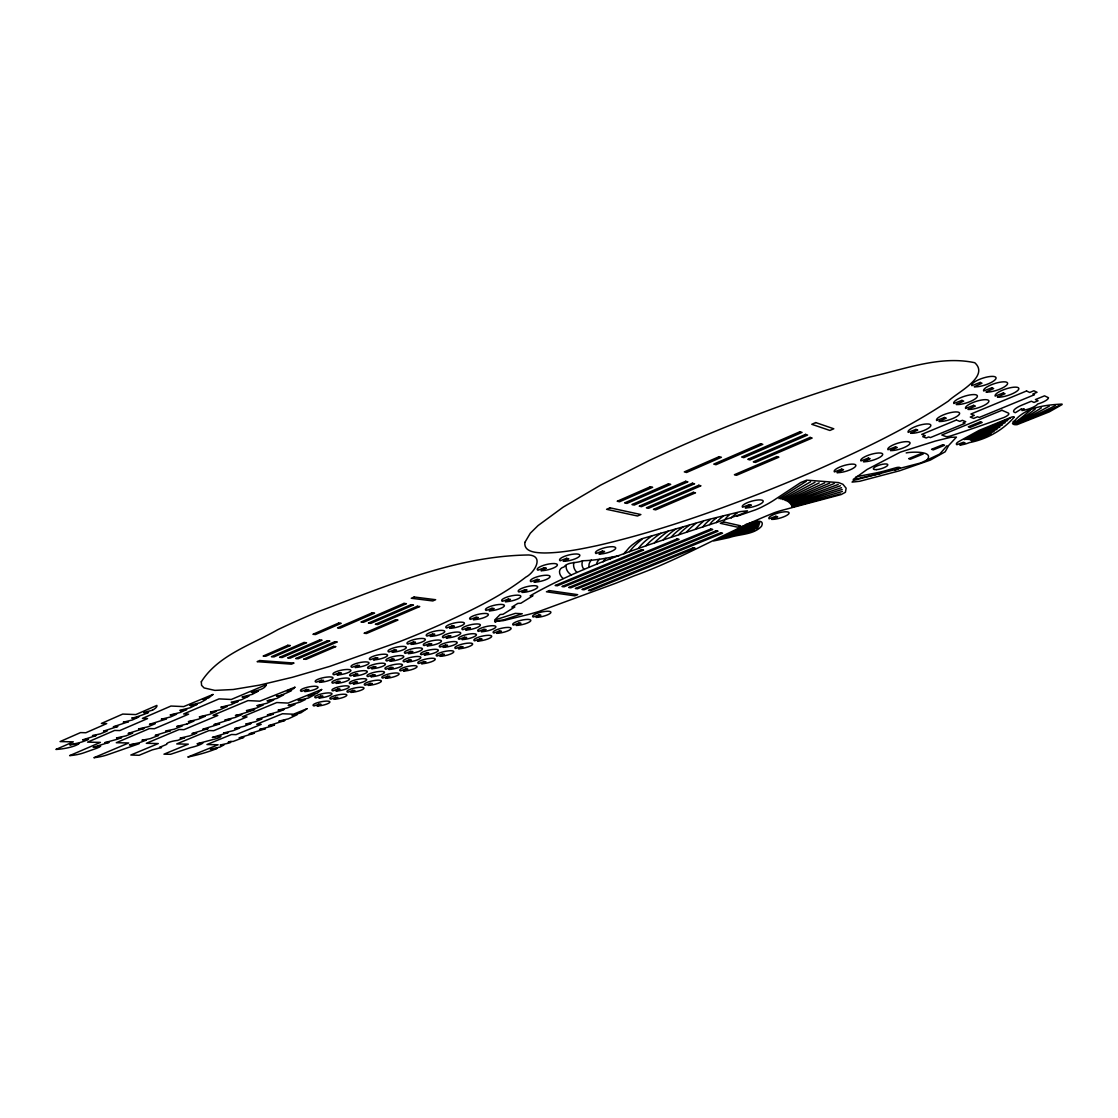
<?xml version="1.0" encoding="UTF-8"?>
<svg xmlns="http://www.w3.org/2000/svg" width="1118" height="1118" viewBox="0 0 1118 1118"><rect width="100%" height="100%" fill="white"/><g stroke="black" fill="none" stroke-linecap="round" stroke-linejoin="round"><path stroke-width="1.5" d="M947.044 445.705L939.721 454.048L920.911 462.88L853.719 480.377L852.084 482.11L859.672 481.285L899.697 470.734L930.344 460.085L945.171 451.798L948.707 445.439L956.449 437.124L950.621 437.334L935.445 441.037L900.395 452.119L867.051 469.49L853.216 479.44L857.967 478.644A30.647 8.133 -16.3 0 0 861.07 477.791L881.319 473.389M629.532 551.677L631.055 549.693A161.817 40.751 -15.3 0 1 639.51 541.322L641.942 539.337M624.501 553.061L625.06 552.348M623.942 553.773L629.113 547.722A127.704 32.464 -15 0 1 632.005 545.053L638.168 540.525A15.708 4.151 -14.3 0 1 641.97 538.722L707.526 519.758L740.535 511.597L747.481 510.814L744.35 512.743A133.671 33.009 -15.6 0 0 741.681 513.987C673.246 537.381 602.504 556.792 538.401 591.198A268.404 61.071 -14.6 0 0 530.142 595.852L532.993 595.726L520.834 603.259L517.844 603.399L511.862 607.102L514.853 606.962L503.058 614.271L500.165 614.509L494.603 620.085L515.314 613.377L522.274 613.74L504.484 619.61A14.115 3.452 -12.9 0 1 499.928 620.406L494.631 621.552L503.352 620.644L529.471 614.201A155.29 40.877 -12.9 0 0 538.764 611.518L615.529 583.344A1573.18 692.196 -3.3 0 0 634.186 575.868C682.749 558.329 727.063 531.329 774.928 512.505A32.827 8.357 -15.4 0 1 780.713 510.674L841.155 494.547L845.432 492.283L846.13 488.189L842.944 484.304L838.598 482.599L806.665 480.139L800.712 482.529L774.522 499.802A92.822 25.574 -14.9 0 1 767.367 504.12L761.596 507.139A36.936 9.908 -15.2 0 1 755.461 509.85L736.902 516.264M609.645 559.293L612.105 557.239M927.06 459.903C934.774 450.568 910.443 451.826 906.195 452.93M1018.805 420.731L1021.824 418.747A213.007 60.875 -16.7 0 0 1035.17 409.104M778.966 498.684L806.316 481.257M780.923 499.075L810.62 481.774M1020.566 420.27L1023.194 418.803A233.382 67.849 -16.9 0 0 1041.361 407.846M782.726 499.536L814.994 482.277M784.389 500.067L819.173 482.85M1021.195 420.536L1025.178 418.663A194.867 55.802 -17.4 0 0 1049.341 406.1M785.87 500.64L824.749 482.85M787.198 501.283L829.668 483.102M1016.29 423.289L1026.52 419.054A168.119 47.445 -17.6 0 0 1055.392 405.568M187.013 723.975L193.973 721.068L188.369 721.655L198.375 719.195L205.321 716.205L199.283 716.904L209.541 714.388L215.984 711.537L210.436 712.11L219.98 709.748L227.317 706.436L220.833 707.219L231.077 704.689L238.12 701.377L232.125 702.859L231.202 702.272L241.614 699.7L248.979 696.039L243.095 697.548L242.075 696.961L252.193 694.39L258.3 691.078L252.64 692.713L251.243 692.238C255.701 690.519 264.728 689.848 266.433 684.593L231.286 699.477L219.03 698.89L183.673 713.969L188.621 714.164L154.41 728.712L149.435 728.573L116.286 742.715L128.71 742.967L93.884 757.725A15.862 3.326 -9.9 0 0 107.649 754.72L139.121 743.722L129.408 744.881L139.121 742.799L146.346 740.116L141.93 740.242L150.189 738.663L158.658 735.392L155.22 735.378L170.453 730.739L165.799 730.976L174.296 729.188L182.458 725.861L176.728 726.504L186.999 723.961M788.372 501.968L834.294 483.479M789.364 502.709L838.22 484.443M971.78 440.562L991.079 433.714M790.188 503.505L840.415 485.771M745.482 524.621C749.326 523.112 765.942 517.005 761.512 526.312C753.546 534.921 739.711 533.971 729.243 537.59A267.16 77.449 -15.7 0 1 722.997 538.96L713.773 540.916M790.859 504.344L841.491 487.7M791.348 505.238L842.203 489.46M894.945 470.301L900.046 467.911A4.779 1.244 -16.5 0 0 899.501 467.38L898.523 467.31A5.324 1.384 -16.5 0 0 896.622 467.548L883.667 471.209A108.767 29.837 -16.8 0 1 875.771 473.026L856.081 476.771M791.67 506.174L842.413 491.445M791.837 507.153L840.47 493.918M619.162 555.59C606.808 558.245 594.608 560.509 582.324 560.747C576.664 563.542 567.902 561.529 563.975 566.994C558.022 568.237 558.287 574.359 563.137 578.551M495.078 621.818L495.903 621.901M731.2 518.039A49.667 12.899 -15.4 0 1 737.307 512.882M724.618 520.066A65.738 17.036 -15.5 0 1 729.397 514.755M716.359 522.623A72.991 18.852 -15.4 0 1 723.108 516.278M709.832 524.663A49.793 12.969 -15.2 0 1 716.47 517.941M702.97 526.816A86.435 22.276 -15.4 0 1 710.209 519.563M695.354 529.233A152.048 38.389 -15.8 0 1 703.306 521.393M686.466 532.098A171.879 43.057 -15.8 0 1 695.815 523.434M678.71 534.628A120.716 30.717 -15.4 0 1 689.443 525.194M671.275 537.073A107.705 27.517 -15.3 0 1 683.028 526.969M663.365 539.714A149.071 37.565 -15.5 0 1 675.761 529.01M654.561 542.705A195.412 48.451 -15.7 0 1 668.173 531.162M646.106 545.668A124.252 31.556 -15.2 0 1 660.822 533.272M638.476 548.379A115.615 29.501 -15.1 0 1 651.948 535.885M603.091 561.879A47.641 12.284 -14.2 0 1 605.83 558.385M596.732 564.408A42.833 11.082 -14.1 0 1 599.388 559.363M589.41 567.357A66.521 17.189 -14.3 0 1 591.31 560.09M584.099 569.509A118.145 30.577 -14.7 0 1 582.506 561.012M576.958 572.43A145.759 37.733 -14.8 0 1 573.855 562.34M571.186 574.876A130.135 33.778 -14.6 0 1 566.141 565.331M757.752 528.185A259.739 75.493 -15.6 0 1 722.214 536.906M758.619 526.746A4960.231 3163.437 -58.6 0 1 726.546 534.767M759.555 523.713A194.965 55.243 -15.5 0 1 735.826 529.834M759.695 522.385A297.905 89.272 -15.7 0 1 739.781 527.626M757.152 521.952A109.522 29.837 -15.3 0 1 743.009 525.907M759.094 525.083A203.378 57.745 -15.5 0 1 731.829 532.014M754.496 530.281A279.961 81.935 -15.7 0 1 718.217 538.82M1030.251 410.194A248.657 71.636 -16.3 0 1 1017.506 420.717M1058.564 405.862A144.613 40.234 -17.8 0 1 1015.913 424.057M988.005 435.908A191.583 54.475 -17.7 0 1 972.045 441.023M964.373 439.612A167.938 40.402 -17.6 0 1 1010.085 418.328M965.924 439.486A170.495 40.877 -17.5 0 1 1007.667 420.508M967.35 439.444A310.007 69.204 -17.6 0 1 1005.138 422.702M968.607 439.5A742.785 135.502 -17.6 0 1 1002.511 424.91M969.697 439.64A575.155 112.652 -17.4 0 1 999.785 427.104M970.592 439.863A370.156 79.713 -17.3 0 1 996.976 429.312M971.29 440.171A319.594 70.434 -17.1 0 1 994.07 431.506M201.31 681.798L201.575 685.348L204.077 687.933L214.88 690.393L233.131 689.513L259.306 685.166L292.217 677.34L329.81 666.37L400.468 641.313A619.917 189.739 -8.2 0 0 439.793 624.878C469.574 611.183 499.816 597.333 525.851 577.112C534.125 572.961 544.718 556.177 528.926 554.975C455.585 555.87 385.892 586.377 318.127 611.686A418.3 93.437 -13.3 0 0 277.641 629.755C251.466 644.751 218.052 655.26 201.31 681.798M524.887 542.384C523.545 552.571 537.576 552.809 544.55 552.977C562.34 552.809 579.893 549.301 597.236 545.598C654.715 532.42 710.517 512.882 765.369 491.417A756.103 301.539 -13.3 0 0 818.46 469.267C863.124 449.31 907.634 428.306 948.399 401.069C956.421 392.907 990.199 376.654 974.77 362.721C939.525 355.133 903.568 369.639 869.371 377.101C813.499 392.907 758.898 412.961 705.388 435.419A502.695 120.367 -16.4 0 0 648.971 460.672L600.673 485.1L563.179 507.139L538.038 525.586L530.323 533.202L524.887 542.384M321.663 689.499L317.288 693.202L307.729 695.843L314.619 694.739L308.358 698.051L298.073 700.581L305.34 699.561L300.029 702.132L288.151 705.416L294.97 704.494L287.731 707.806L278.033 710.182L284.028 709.469L279.989 711.244L267.37 714.863L273.295 714.15L256.847 719.503L261.905 718.986L255.421 721.683L245.75 724.059L251.033 723.486L244.311 726.211L234.724 728.573L239.685 728.07L233.033 730.711L223.558 733.031L228.128 732.625L212.322 737.447L220.889 736.049A8.147 1.705 -10.7 0 1 215.886 738.774L197.061 743.791L202.987 742.939A17.399 3.62 -10.6 0 1 190.563 747.635L170.565 754.287L163.955 754.189L188.313 744.169L176.742 743.931L209.08 730.543L213.706 730.683L247.008 716.931L242.396 716.75L276.761 702.537L288.151 703.082L321.663 689.499M306.989 708.714L300.91 712.809L292.05 715.45L297.15 714.709L288.346 718.846L278.885 721.166L284.88 720.411L283.902 720.844L268.586 725.666L274.511 724.925L271.52 726.183L259.53 729.495L265.301 728.782L249.146 733.813L254.415 733.198L239.098 737.838L243.892 737.349L233.089 741.472L230.322 741.402L228.212 742.268L230.797 742.324L228.435 743.19L220.176 745.035L224.075 744.826L219.855 747.131L210.352 749.256L217.004 748.417L215.397 749.102A48.451 10.006 -10.5 0 1 187.824 757.054L218.122 744.77L206.956 744.532L231.566 734.498L236.024 734.624L261.179 724.394L256.721 724.24L282.477 713.745L293.489 714.192L306.989 708.714M1014.124 417.266C1002.678 430.43 986.635 439.29 969.39 442.602A9.545 2.488 -17.1 0 1 960.977 444.922L959.761 445.006L965.044 442.868L963.436 442.267L956.854 444.712A9.545 2.488 -17.1 0 1 959.496 441.135L979.158 430.374L1011.762 417.028A2.865 0.755 -17.6 0 1 1013.984 416.986L1014.124 417.266M1021.363 420.061L1020.902 421.374L1012.517 423.596L1013.998 424.533A13.123 3.396 -17.7 0 0 1017.059 424.658L1049.383 411.815L1061.932 404.66A2.865 0.741 -18 0 0 1061.918 404.087C1045.498 404.968 1026.464 407.036 1015.004 420.368A13.123 3.396 -17.7 0 0 1012.88 422.213L1021.363 420.061M294.873 687.249L293.601 688.716L286.795 690.784L288.276 691.217C300.63 687.109 274.707 698.708 276.607 695.815L277.446 696.416L283.609 694.893L276.873 698.401L267.048 700.818L273.7 699.966L266.909 703.25L256.874 705.724L263.401 704.899L256.483 708.071L246.463 710.545L247.344 711.104C270.528 705.039 230.769 717.602 235.856 715.296L241.74 714.626L235.087 717.49L224.914 719.992L230.839 719.293L213.915 724.618L219.617 723.975L202.861 729.202L208.06 728.67L191.961 733.59L196.684 733.156L189.669 735.868L180.082 738.146L184.596 737.796L177.72 740.368A8.413 1.761 -10.4 0 0 169.545 742.142A8.413 1.761 -10.4 0 0 166.806 744.322L159.581 747.327L161.551 747.509L152.174 749.899L139.107 755.279L130.834 755.027L158.295 743.554L146.304 743.316L179.146 729.523L183.939 729.663L217.8 715.464L213.021 715.282L248 700.595L259.809 701.168L294.873 687.249M212.951 694.474L208.605 697.981L203.21 699.421L205.964 699.561L200.248 702.705L189.725 705.304L190.731 705.905L197.131 704.326L190.27 707.75L179.816 710.321L180.837 710.908L186.734 709.455L180.431 712.432L170.104 714.975L176.616 714.192L170.565 716.945L161.23 719.251L166.498 718.762L164.849 719.503L149.505 724.31L155.234 723.709L148.037 726.784L138.604 728.936L143.984 728.489L128.165 733.45L132.651 733.17L125.859 735.896L116.51 737.936L121.582 737.6L117.544 739.18L104.799 742.645L109.089 742.408L93.129 747.243L100.634 746.167A17.678 3.773 -9.8 0 1 96.539 748.333L83.738 752.861A13.5 2.865 -9.7 0 1 69.623 755.628L100.41 742.394L87.567 742.142L114.637 730.431L119.78 730.571L147.548 718.581L142.419 718.399L170.956 706.045L183.687 706.59L212.951 694.474M1021.209 409.104L1015.382 412.668A14.338 3.787 -17.8 0 1 1022.271 404.968L1031.369 401.236L1034.01 402.438L1038.063 400.775L1035.436 399.559L1044.519 395.842L1048.474 397.715A10.817 2.865 -18 0 1 1037.616 404.045A10.789 2.851 -17.8 0 1 1021.894 410.53L1024.381 409.006L1021.209 409.104M152.481 710.168L143.733 712.613L144.851 713.2C158.532 709.399 129.632 719.838 131.854 717.84L132.972 718.413L138.828 716.959L132.441 719.95L123.232 722.228L128.43 721.781L113.337 726.756L117.865 726.462L103.527 731.13L107.062 731.088L100.313 733.869L92.473 735.616L95.98 735.63L82.62 739.892L88.462 739.305A24.82 5.422 -9.6 0 1 79.071 742.813L69.735 744.826L78.973 743.61A16.309 3.522 -9.6 0 1 55.9 749.437L73.313 741.849L60.065 741.583L80.524 732.597L85.848 732.737L106.713 723.598L101.403 723.444L122.714 714.081L135.879 714.57L156.883 705.416A29.445 6.778 -9.9 0 1 152.481 710.168M287.773 645.296L263.163 656.056L265.749 656.252L290.345 645.519L287.773 645.296M338.67 623.047L312.942 634.297L315.486 634.535L341.2 623.313L338.67 623.047M650.341 486.763L617.22 501.241L619.54 501.758L652.632 487.308L650.341 486.763M719.195 456.647L684.314 471.894L686.564 472.495L721.403 457.276L719.195 456.647M259.697 660.542L257.14 661.66L291.477 664.162L294.006 663.072L259.697 660.542M610.009 507.824L606.585 509.319L637.498 515.999L640.866 514.546L610.009 507.824M303.998 642.501L271.422 656.699L273.98 656.895L306.542 642.724L303.998 642.501M372.112 612.86L337.552 627.897L340.068 628.148L374.6 613.139L372.112 612.86M668.452 483.828L624.641 502.904L626.932 503.421L670.688 484.387L668.452 483.828M760.645 443.692L713.759 464.11L715.953 464.711L762.797 444.349L760.645 443.692M414.163 596.998L411.27 598.256L432.792 600.939L435.657 599.709L414.163 596.998M815.735 422.576L811.78 424.295L829.877 430.458L833.79 428.781L815.735 422.576M319.566 639.985L279.598 657.314L282.113 657.51L322.068 640.209L319.566 639.985M403.961 603.399L361.002 622.027L363.476 622.293L406.421 603.692L403.961 603.399M685.655 481.285L631.977 504.553L634.241 505.056L687.877 481.844L685.655 481.285M799.971 431.73L741.611 457.024L743.763 457.653L802.053 432.414L799.971 431.73M411.019 604.698L368.437 623.075L370.883 623.327L413.45 604.978L411.019 604.698M692.405 483.228L639.23 506.174L641.466 506.678L694.585 483.787L692.405 483.228M327.35 640.81L287.675 657.943L290.177 658.125L329.824 641.033L327.35 640.81M805.547 434.385L747.802 459.316L749.912 459.931L807.601 435.056L805.547 434.385M334.827 641.718L295.683 658.558L298.157 658.74L337.273 641.942L334.827 641.718M417.321 606.263L375.355 624.305L377.772 624.557L419.725 606.543L417.321 606.263M698.778 485.268L646.4 507.782L648.608 508.285L700.93 485.813L698.778 485.268M810.117 437.404L753.308 461.818L755.405 462.433L812.143 438.06L810.117 437.404M333.457 646.386L303.607 659.159L306.053 659.341L335.889 646.595L333.457 646.386M395.576 619.777L364.105 633.263L366.508 633.501L397.966 620.043L395.576 619.777M693.328 492.311L653.471 509.375L655.665 509.864L695.48 492.842L693.328 492.311M776.8 456.577L734.414 474.717L736.524 475.29L778.855 457.192L776.8 456.577M980.193 382.426L971.821 385.682A12.759 3.62 -17.9 0 1 979.242 379.477A12.759 3.62 -17.9 0 1 993.609 376.445L994.489 376.612A12.759 3.62 -17.9 0 1 990.66 382.761A12.759 3.62 -17.9 0 1 974.253 386.772L981.939 383.222L980.193 382.426M544.145 567.818L537.898 570.222A10.369 2.739 -13.4 0 1 541.336 566.169A10.369 2.739 -13.4 0 1 553.676 563.542L554.654 563.57A10.369 2.739 -13.4 0 1 554.738 567.399A10.369 2.739 -13.4 0 1 540.986 570.711L546.381 568.182L544.145 567.818M566.519 558.343L560.174 560.789A10.467 2.795 -13.6 0 1 563.793 556.624A10.467 2.795 -13.6 0 1 576.231 553.983L577.209 554.025A10.467 2.795 -13.6 0 1 577.112 557.952A10.467 2.795 -13.6 0 1 563.234 561.306L568.741 558.721L566.519 558.343M602.406 551.076L595.992 553.536A10.467 2.781 -13.9 0 1 599.849 549.329A10.467 2.781 -13.9 0 1 612.259 546.688L613.209 546.744A10.467 2.781 -13.9 0 1 612.846 550.713A10.467 2.781 -13.9 0 1 598.969 554.067L604.558 551.467L602.406 551.076M961.927 400.384L953.794 403.514A12.41 3.466 -17.6 0 1 960.907 397.589A12.41 3.466 -17.6 0 1 974.938 394.626L975.804 394.766A12.41 3.466 -17.6 0 1 972.227 400.621A12.41 3.466 -17.6 0 1 956.225 404.52L963.674 401.124L961.927 400.384M991.932 387.764L983.644 390.965A12.605 3.522 -17.9 0 1 991.051 384.885A12.605 3.522 -17.9 0 1 1005.222 381.895L1006.088 382.049A12.605 3.522 -17.9 0 1 1002.203 388.086A12.605 3.522 -17.9 0 1 986.006 392.027L993.636 388.547L991.932 387.764M537.087 579.39L530.98 581.709A10.16 2.641 -13.3 0 1 534.32 577.81A10.16 2.641 -13.3 0 1 546.409 575.239L547.359 575.267A10.16 2.641 -13.3 0 1 547.499 578.928A10.16 2.641 -13.3 0 1 534.027 582.171L539.295 579.725L537.087 579.39M524.887 589.731L518.892 592.009A9.992 2.557 -13.1 0 1 522.092 588.222A9.992 2.557 -13.1 0 1 533.999 585.692L534.949 585.706A9.992 2.557 -13.1 0 1 535.173 589.242A9.992 2.557 -13.1 0 1 521.924 592.428L527.081 590.038L524.887 589.731M508.229 599.122L502.345 601.344A9.88 2.502 -13 0 1 505.406 597.669A9.88 2.502 -13 0 1 517.173 595.153L518.123 595.181A9.88 2.502 -13 0 1 518.459 598.591A9.88 2.502 -13 0 1 505.364 601.736L510.423 599.402L508.229 599.122M915.949 429.41L908.193 432.373A11.907 3.27 -17 0 1 914.72 426.852A11.907 3.27 -17 0 1 928.317 423.988L929.184 424.099A11.907 3.27 -17 0 1 926.109 429.522A11.907 3.27 -17 0 1 910.653 433.281L917.724 430.067L915.949 429.41M944.5 417.503L936.605 420.522A12.088 3.312 -17.3 0 1 943.41 414.862A12.088 3.312 -17.3 0 1 957.134 411.969L957.986 412.095A12.088 3.312 -17.3 0 1 954.646 417.671A12.088 3.312 -17.3 0 1 939.008 421.472L946.247 418.188L944.5 417.503M973.638 405.359L965.589 408.447A12.27 3.368 -17.6 0 1 972.674 402.634A12.27 3.368 -17.6 0 1 986.523 399.713L987.376 399.853A12.27 3.368 -17.6 0 1 983.742 405.582A12.27 3.368 -17.6 0 1 967.95 409.426L975.329 406.086L973.638 405.359M1003.349 392.963L995.16 396.107A12.452 3.424 -17.9 0 1 1002.539 390.154A12.452 3.424 -17.9 0 1 1016.528 387.205L1017.366 387.345A12.452 3.424 -17.9 0 1 1013.439 393.256A12.452 3.424 -17.9 0 1 997.452 397.142L1005.012 393.718L1003.349 392.963M491.962 608.29L486.176 610.47A9.755 2.446 -12.8 0 1 489.097 606.892A9.755 2.446 -12.8 0 1 500.738 604.405L501.675 604.433A9.755 2.446 -12.8 0 1 502.136 607.731A9.755 2.446 -12.8 0 1 489.209 610.847L494.156 608.555L491.962 608.29M321.327 680.275L316.24 682.176A9.098 2.096 -11.4 0 1 317.973 679.269A9.098 2.096 -11.4 0 1 328.818 676.949L329.768 676.921A9.098 2.096 -11.4 0 1 331.347 679.52A9.098 2.096 -11.4 0 1 319.399 682.371L323.605 680.415L321.327 680.275M339.145 672.868L333.989 674.797A9.154 2.124 -11.6 0 1 335.847 671.82A9.154 2.124 -11.6 0 1 346.762 669.486L347.712 669.472A9.154 2.124 -11.6 0 1 349.179 672.128A9.154 2.124 -11.6 0 1 337.147 675.006L341.423 673.022L339.145 672.868M357.243 665.35L352.016 667.306A9.223 2.166 -11.7 0 1 353.987 664.26A9.223 2.166 -11.7 0 1 364.999 661.912L365.949 661.898A9.223 2.166 -11.7 0 1 367.291 664.623A9.223 2.166 -11.7 0 1 355.161 667.53L359.507 665.517L357.243 665.35M375.634 657.705L370.324 659.69A9.293 2.194 -11.8 0 1 372.434 656.587A9.293 2.194 -11.8 0 1 383.516 654.212L384.466 654.198A9.293 2.194 -11.8 0 1 385.696 657.007A9.293 2.194 -11.8 0 1 373.454 659.941L377.884 657.887L375.634 657.705M394.305 649.935L388.938 651.962A9.363 2.236 -12 0 1 391.16 648.775A9.363 2.236 -12 0 1 402.326 646.386L403.277 646.386A9.363 2.236 -12 0 1 404.395 649.265A9.363 2.236 -12 0 1 392.041 652.227L396.555 650.131L394.305 649.935M413.297 642.053L407.832 644.108A9.433 2.278 -12.1 0 1 410.194 640.852A9.433 2.278 -12.1 0 1 421.444 638.448L422.394 638.448A9.433 2.278 -12.1 0 1 423.387 641.397A9.433 2.278 -12.1 0 1 410.935 644.387L415.533 642.263L413.297 642.053M432.582 634.032L427.048 636.114A9.503 2.306 -12.3 0 1 429.536 632.788A9.503 2.306 -12.3 0 1 440.883 630.37L441.834 630.37A9.503 2.306 -12.3 0 1 442.7 633.403A9.503 2.306 -12.3 0 1 430.123 636.421L434.804 634.255L432.582 634.032M452.189 625.884L446.571 627.995A9.573 2.348 -12.5 0 1 449.198 624.599A9.573 2.348 -12.5 0 1 460.63 622.153L461.58 622.167A9.573 2.348 -12.5 0 1 462.307 625.283A9.573 2.348 -12.5 0 1 449.632 628.33L454.397 626.136L452.189 625.884M476.072 617.248L470.371 619.386A9.643 2.39 -12.7 0 1 473.166 615.906A9.643 2.39 -12.7 0 1 484.681 613.447L485.617 613.461A9.643 2.39 -12.7 0 1 486.176 616.661A9.643 2.39 -12.7 0 1 473.403 619.735L478.266 617.499L476.072 617.248M749.451 504.623L742.562 507.237A10.859 2.893 -15.3 0 1 747.523 502.611A10.859 2.893 -15.3 0 1 760.226 499.914L761.12 499.984A10.859 2.893 -15.3 0 1 759.583 504.442A10.859 2.893 -15.3 0 1 745.259 507.893L751.394 505.112L749.451 504.623M641.536 549.665L555.157 585.483L557.281 585.804L643.591 550.056L641.536 549.665M956.421 420.033L921.763 434.385L925.243 435.671L922.741 436.705L926.207 437.976L928.695 436.956L930.414 437.585L964.848 423.401L963.171 422.73L965.728 421.682L962.374 420.326L959.817 421.388L956.421 420.033M1026.534 390.979L970.927 414.023L974.281 415.407L970.298 417.056L973.638 418.425L977.607 416.776L979.256 417.461L1034.471 394.724L1032.892 393.983L1037.029 392.278L1033.87 390.769L1029.72 392.488L1026.534 390.979M306.528 689.513L301.539 691.371A8.972 2.04 -11.3 0 1 303.174 688.562A8.972 2.04 -11.3 0 1 313.865 686.27L314.815 686.242A8.972 2.04 -11.3 0 1 316.464 688.744A8.972 2.04 -11.3 0 1 304.683 691.553L308.806 689.638L306.528 689.513M841.686 469.141L834.405 471.908A11.292 3.033 -16.2 0 1 840.149 466.891A11.292 3.033 -16.2 0 1 853.188 464.124L854.054 464.222A11.292 3.033 -16.2 0 1 851.72 469.085A11.292 3.033 -16.2 0 1 836.949 472.662L843.517 469.7L841.686 469.141M868.337 458.114L860.93 460.923A11.446 3.075 -16.5 0 1 866.911 455.795A11.446 3.075 -16.5 0 1 880.076 453L880.942 453.097A11.446 3.075 -16.5 0 1 878.357 458.101A11.446 3.075 -16.5 0 1 863.431 461.72L870.139 458.701L868.337 458.114M895.504 446.879L887.958 449.729A11.599 3.13 -16.7 0 1 894.19 444.475A11.599 3.13 -16.7 0 1 907.481 441.666L908.333 441.764A11.599 3.13 -16.7 0 1 905.51 446.921A11.599 3.13 -16.7 0 1 890.417 450.568L897.265 447.493L895.504 446.879M549.343 590.584L546.423 591.785L574.82 595.838L577.699 594.664L549.343 590.584M677.061 538.946L561.963 586.503L564.073 586.81L679.059 539.365L677.061 538.946M723.639 521.938L720.327 523.294L737.419 527.151L740.689 525.809L723.639 521.938M337.957 681.323L332.898 683.21A8.986 2.054 -11.6 0 1 334.715 680.345A8.986 2.054 -11.6 0 1 345.434 678.039L346.37 678.025A8.986 2.054 -11.6 0 1 347.81 680.582A8.986 2.054 -11.6 0 1 336.001 683.405L340.193 681.477L337.957 681.323M355.706 674.014L350.577 675.929A9.056 2.082 -11.7 0 1 352.519 672.994A9.056 2.082 -11.7 0 1 363.308 670.674L364.244 670.66A9.056 2.082 -11.7 0 1 365.586 673.288A9.056 2.082 -11.7 0 1 353.665 676.124L357.942 674.168L355.706 674.014M373.733 666.58L368.535 668.522A9.112 2.124 -11.8 0 1 370.589 665.517A9.112 2.124 -11.8 0 1 381.462 663.198L382.398 663.184A9.112 2.124 -11.8 0 1 383.628 665.881A9.112 2.124 -11.8 0 1 371.609 668.746L375.955 666.747L373.733 666.58M392.055 659.033L386.786 661.004A9.182 2.152 -12 0 1 388.952 657.943A9.182 2.152 -12 0 1 399.909 655.595L400.831 655.581A9.182 2.152 -12 0 1 401.949 658.348A9.182 2.152 -12 0 1 389.833 661.241L394.263 659.215L392.055 659.033M410.655 651.375L405.303 653.373A9.251 2.194 -12.1 0 1 407.595 650.229A9.251 2.194 -12.1 0 1 418.635 647.867L419.571 647.867A9.251 2.194 -12.1 0 1 420.564 650.704A9.251 2.194 -12.1 0 1 408.349 653.625L412.849 651.57L410.655 651.375M429.55 643.591L424.127 645.603A9.321 2.222 -12.3 0 1 426.545 642.403A9.321 2.222 -12.3 0 1 437.669 640.027L438.605 640.027A9.321 2.222 -12.3 0 1 439.472 642.934A9.321 2.222 -12.3 0 1 427.146 645.897L431.73 643.8L429.55 643.591M448.751 635.681L443.245 637.735A9.391 2.264 -12.4 0 1 445.803 634.451A9.391 2.264 -12.4 0 1 457.01 632.047L457.947 632.061A9.391 2.264 -12.4 0 1 458.687 635.052A9.391 2.264 -12.4 0 1 446.25 638.029L450.917 635.89L448.751 635.681M468.26 627.631L462.67 629.714A9.461 2.292 -12.6 0 1 465.368 626.373A9.461 2.292 -12.6 0 1 476.673 623.956L477.596 623.956A9.461 2.292 -12.6 0 1 478.211 627.03A9.461 2.292 -12.6 0 1 465.661 630.035L470.412 627.869L468.26 627.631M710.741 529.038L568.699 587.495L570.781 587.802L712.697 529.457L710.741 529.038M1001.952 410.278L941.817 435.014L945.772 436.509A5.031 1.342 -17.1 0 0 950.957 435.838L958.643 433.295A726.714 275.419 -19.2 0 0 1004.174 417.391A9.196 2.432 -17.6 0 0 1008.24 413.003L1001.952 410.278M980.514 421.793L968.342 426.783L969.991 427.439L982.149 422.464L980.514 421.793M716.093 530.77L575.365 588.487L577.433 588.795L718.035 531.19L716.093 530.77M320.698 696.081L315.793 697.884A8.776 1.943 -11.4 0 1 317.47 695.172A8.776 1.943 -11.4 0 1 327.923 692.922L328.832 692.908A8.776 1.943 -11.4 0 1 330.369 695.298A8.776 1.943 -11.4 0 1 318.854 698.037L322.906 696.193L320.698 696.081M337.874 689.051L332.898 690.882A8.832 1.984 -11.6 0 1 334.687 688.115A8.832 1.984 -11.6 0 1 345.21 685.851L346.133 685.837A8.832 1.984 -11.6 0 1 347.558 688.297A8.832 1.984 -11.6 0 1 335.945 691.064L340.068 689.177L337.874 689.051M355.3 681.924L350.269 683.783A8.888 2.012 -11.7 0 1 352.17 680.96A8.888 2.012 -11.7 0 1 362.763 678.682L363.685 678.668A8.888 2.012 -11.7 0 1 364.999 681.183A8.888 2.012 -11.7 0 1 353.302 683.978L357.494 682.064L355.3 681.924M373.007 674.699L367.906 676.586A8.944 2.04 -11.8 0 1 369.904 673.679A8.944 2.04 -11.8 0 1 380.595 671.387L381.504 671.373A8.944 2.04 -11.8 0 1 382.719 673.972A8.944 2.04 -11.8 0 1 370.924 676.781L375.187 674.839L373.007 674.699M390.979 667.348L385.808 669.263A9.014 2.082 -12 0 1 387.932 666.3A9.014 2.082 -12 0 1 398.693 663.994L399.601 663.98A9.014 2.082 -12 0 1 400.705 666.635A9.014 2.082 -12 0 1 388.812 669.486L393.145 667.516L390.979 667.348M409.23 659.886L403.989 661.828A9.084 2.11 -12.1 0 1 406.225 658.795A9.084 2.11 -12.1 0 1 417.07 656.476L417.978 656.476A9.084 2.11 -12.1 0 1 418.971 659.201A9.084 2.11 -12.1 0 1 406.98 662.066L411.396 660.067L409.23 659.886M426.629 652.772L421.318 654.743A9.14 2.138 -12.2 0 1 423.68 651.654A9.14 2.138 -12.2 0 1 434.595 649.32L435.503 649.306A9.14 2.138 -12.2 0 1 436.369 652.115A9.14 2.138 -12.2 0 1 424.281 654.994L428.781 652.968L426.629 652.772M445.439 645.086L440.045 647.084A9.21 2.18 -12.4 0 1 442.532 643.926A9.21 2.18 -12.4 0 1 453.531 641.564L454.439 641.564A9.21 2.18 -12.4 0 1 455.194 644.443A9.21 2.18 -12.4 0 1 443.007 647.364L447.577 645.296L445.439 645.086M464.543 637.274L459.079 639.3A9.279 2.208 -12.5 0 1 461.706 636.072A9.279 2.208 -12.5 0 1 472.788 633.696L473.697 633.71A9.279 2.208 -12.5 0 1 474.325 636.659A9.279 2.208 -12.5 0 1 462.014 639.594L466.667 637.498L464.543 637.274M483.954 629.336L478.42 631.404A9.363 2.25 -12.7 0 1 481.173 628.092A9.363 2.25 -12.7 0 1 492.339 625.703L493.248 625.717A9.363 2.25 -12.7 0 1 493.751 628.735A9.363 2.25 -12.7 0 1 481.341 631.712L486.078 629.574L483.954 629.336M720.621 532.811L581.975 589.466L584.015 589.773L722.535 533.216L720.621 532.811M921.498 453.419L908.668 458.646L910.373 459.219L923.188 454.006L921.498 453.419M942.907 444.684L931.573 449.31L933.25 449.897L944.57 445.285L942.907 444.684M693.202 547.792L588.501 590.444L590.514 590.737L695.13 548.183L693.202 547.792M775.808 516.292L769.1 518.794A10.523 2.697 -15.4 0 1 774.061 514.392A10.523 2.697 -15.4 0 1 786.331 511.778L787.184 511.848A10.523 2.697 -15.4 0 1 785.507 516.055A10.523 2.697 -15.4 0 1 771.644 519.395L777.653 516.74L775.808 516.292M318.868 704.186L314.06 705.947A8.609 1.873 -11.4 0 1 315.695 703.32A8.609 1.873 -11.4 0 1 325.953 701.126L326.847 701.098A8.609 1.873 -11.4 0 1 328.357 703.39A8.609 1.873 -11.4 0 1 317.065 706.087L321.034 704.284L318.868 704.186M335.707 697.352L330.844 699.141A8.665 1.901 -11.6 0 1 332.577 696.458A8.665 1.901 -11.6 0 1 342.905 694.236L343.813 694.222A8.665 1.901 -11.6 0 1 345.224 696.584A8.665 1.901 -11.6 0 1 333.835 699.295L337.874 697.464L335.707 697.352M352.813 690.421L347.866 692.224A8.72 1.943 -11.7 0 1 349.71 689.499A8.72 1.943 -11.7 0 1 360.122 687.263L361.016 687.235A8.72 1.943 -11.7 0 1 362.33 689.666A8.72 1.943 -11.7 0 1 350.856 692.405L354.965 690.547L352.813 690.421M370.156 683.377L365.153 685.222A8.79 1.97 -11.8 0 1 367.109 682.427A8.79 1.97 -11.8 0 1 377.591 680.177L378.499 680.163A8.79 1.97 -11.8 0 1 379.701 682.637A8.79 1.97 -11.8 0 1 368.129 685.404L372.308 683.517L370.156 683.377M387.778 676.236L382.705 678.095A8.846 1.998 -11.9 0 1 384.774 675.244A8.846 1.998 -11.9 0 1 395.325 672.98L396.233 672.966A8.846 1.998 -11.9 0 1 397.323 675.524A8.846 1.998 -11.9 0 1 385.654 678.305L389.916 676.39L387.778 676.236M405.652 668.983L400.524 670.87A8.916 2.026 -12.1 0 1 402.704 667.963A8.916 2.026 -12.1 0 1 413.339 665.671L414.233 665.671A8.916 2.026 -12.1 0 1 415.225 668.284A8.916 2.026 -12.1 0 1 403.458 671.093L407.777 669.151L405.652 668.983M423.82 661.618L418.607 663.547A8.972 2.068 -12.2 0 1 420.913 660.556A8.972 2.068 -12.2 0 1 431.618 658.264L432.512 658.25A8.972 2.068 -12.2 0 1 433.393 660.934A8.972 2.068 -12.2 0 1 421.528 663.771L425.93 661.8L423.82 661.618M442.253 654.142L436.97 656.098A9.042 2.096 -12.4 0 1 439.402 653.038A9.042 2.096 -12.4 0 1 450.191 650.732L451.085 650.732A9.042 2.096 -12.4 0 1 451.84 653.485A9.042 2.096 -12.4 0 1 439.877 656.336L444.349 654.337L442.253 654.142M460.979 646.553L455.613 648.524A9.112 2.124 -12.5 0 1 458.17 645.407A9.112 2.124 -12.5 0 1 469.043 643.088L469.937 643.074A9.112 2.124 -12.5 0 1 470.58 645.911A9.112 2.124 -12.5 0 1 458.506 648.789L463.062 646.749L460.979 646.553M479.985 638.839L474.563 640.838A9.182 2.166 -12.7 0 1 477.246 637.665A9.182 2.166 -12.7 0 1 488.189 635.317L489.083 635.317A9.182 2.166 -12.7 0 1 489.6 638.224A9.182 2.166 -12.7 0 1 477.442 641.131L482.068 639.049L479.985 638.839M499.313 631.013L493.807 633.04A9.251 2.194 -12.8 0 1 496.616 629.783A9.251 2.194 -12.8 0 1 507.656 627.422L508.536 627.422A9.251 2.194 -12.8 0 1 508.928 630.412A9.251 2.194 -12.8 0 1 496.658 633.347L501.381 631.237L499.313 631.013M518.934 623.047L513.344 625.116A9.335 2.236 -13 0 1 516.306 621.776A9.335 2.236 -13 0 1 527.416 619.4L528.311 619.414A9.335 2.236 -13 0 1 528.562 622.474A9.335 2.236 -13 0 1 516.181 625.437L520.988 623.285L518.934 623.047M538.876 614.956L533.216 617.052A9.405 2.264 -13.2 0 1 536.305 613.656A9.405 2.264 -13.2 0 1 547.513 611.253L548.393 611.266A9.405 2.264 -13.2 0 1 548.519 614.411A9.405 2.264 -13.2 0 1 536.025 617.402L540.916 615.221L538.876 614.956M876.442 469.63A7.574 1.998 -16.4 0 0 887.846 464.976A7.574 1.998 -16.4 0 0 877.462 465.773A7.574 1.998 -16.4 0 0 876.442 469.63"/></g></svg>
